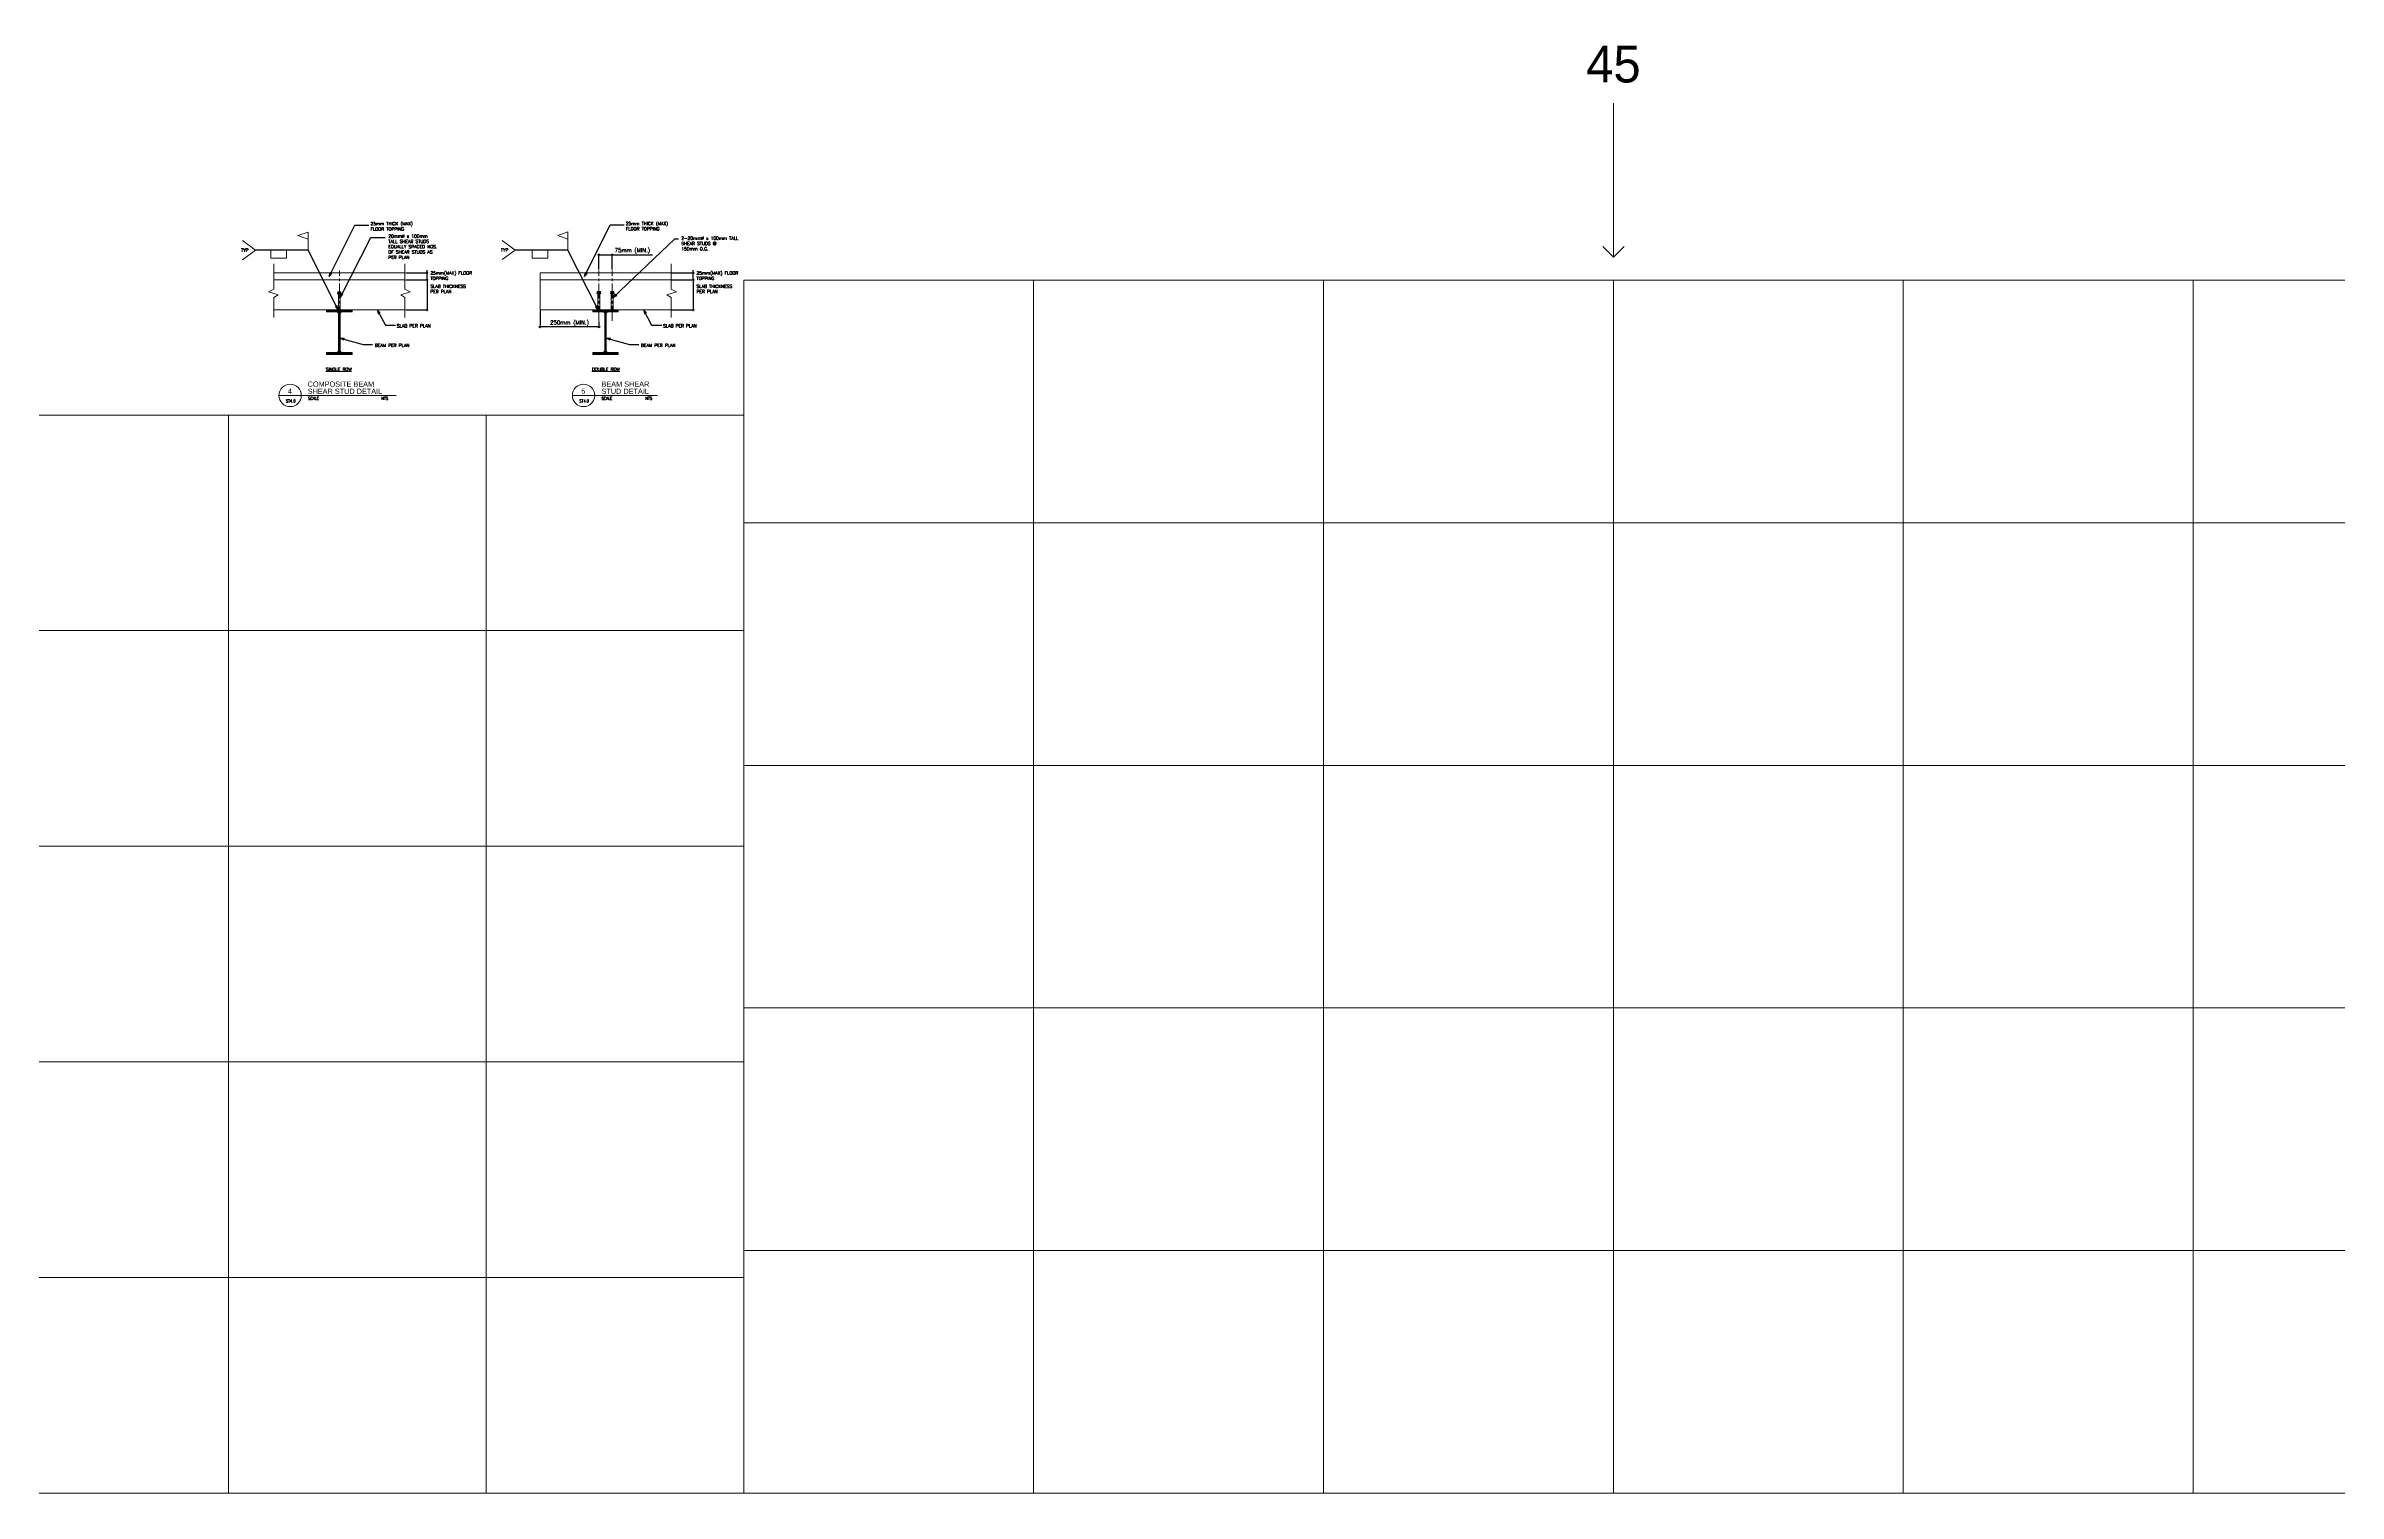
# Model space of a CAD drawing. Header units: millimetres. Extents: x -14320 to 437400, y -59080 to 73710.
# Drawn here: x 157411 to 215055, y 0 to 36406 of the extents above; entities that cross this region are included whole.
import ezdxf
from ezdxf.enums import TextEntityAlignment as Align

# ---------------------------------------------------------------- set-up
doc = ezdxf.new("R2010")
doc.units = ezdxf.units.MM
doc.header["$LTSCALE"] = 10
doc.header["$MEASUREMENT"] = 0
doc.linetypes.add('CENTER2', pattern=[1.125, 0.75, -0.125, 0.125, -0.125])
for name, color, linetype, lineweight in [('.1 - NUMBER 8', 8, 'Continuous', 9), ('PLANTERS', 63, 'Continuous', 9), ('S-Anno-Text', 52, 'Continuous', 15), ('S-BEAM-IDEN', 2, 'Continuous', 9), ('S-DETL-LN03', 3, 'Continuous', 9), ('S-DETL-PATT', 9, 'Continuous', 9)]:
    doc.layers.add(name, color=color, linetype=linetype, lineweight=lineweight)
doc.layers.add('S-DETL-GRID', color=62, linetype='Continuous', lineweight=9, plot=False)
doc.styles.add('1', font='simplex.shx', dxfattribs={"width": 0.85, "height": 40})
doc.styles.add('2', font='simplex.shx', dxfattribs={"width": 0.95, "height": 40})
doc.styles.add('80', font='simplex.shx', dxfattribs={"height": 40})
doc.styles.add('ROMANS12', font='ROMANS.shx', dxfattribs={"height": 1.125})
doc.styles.add('SHEETNAME', font='simplex.shx', dxfattribs={"width": 0.75, "height": 200})
doc.styles.add('TITLE1', font='HELV.shx', dxfattribs={"height": 500})
doc.dimstyles.new('didm40', dxfattribs={"dimtxt": 80, "dimasz": 0.5, "dimexe": 20, "dimexo": 20, "dimgap": 20, "dimtad": 1, "dimdec": 0, "dimrnd": 1, "dimdsep": 46, "dimtxsty": '80', "dimblk1": 'ESCADIM_ARW', "dimblk2": 'ESCADIM_ARW', "dimsah": 1, "dimcen": 50, "dimclrd": 1, "dimclre": 1, "dimclrt": 52, "dimadec": 0, "dimazin": 0, "dimtfac": 1, "dimtdec": 0, "dimtofl": 0, "dimtmove": 0, "dimatfit": 3, "dimldrblk": 'ESCADIM_ARW', "dimfxl": 1, "dimtolj": 1, "dimtzin": 0, "dimarcsym": 0})
doc.dimstyles.new('ESCA_ARW$7', dxfattribs={"dimtxt": 200, "dimasz": 1, "dimexe": 100, "dimexo": 100, "dimgap": 100, "dimtad": 1, "dimdec": 0, "dimrnd": 1, "dimdsep": 46, "dimtxsty": '1', "dimblk1": 'dim_arw', "dimblk2": 'dim_arw', "dimsah": 1, "dimcen": 50, "dimclrd": 1, "dimclre": 256, "dimclrt": 52, "dimadec": 0, "dimazin": 0, "dimtfac": 1, "dimtofl": 0, "dimtmove": 0, "dimatfit": 3, "dimldrblk": 'dim_arw', "dimfxl": 1, "dimtolj": 1, "dimtzin": 0, "dimarcsym": 0})

# ---------------------------------------------------------------- blocks, each defined once
blk = doc.blocks.new('dim_arw')
h = blk.add_hatch(color=256)
h.paths.add_polyline_path([(-126, 29), (0, 0), (-126, -29, -0.115681), (-133, 0, -0.115681)])
h.paths.add_polyline_path([(-249, 58), (-126, 29, 0.115681), (-133, 0, 0.115681), (-126, -29), (-249, -58)])
for p, q in [((0, 0), (-249, 58)), ((-249, 58), (-249, -58)), ((0, 0), (-249, -58))]:
    blk.add_line(p, q)
blk = doc.blocks.new('ESCADIM_ARW')
at = {"color": 9}
blk.add_line((75, 0), (-75, 0), dxfattribs=at)
blk.add_circle((0, 0), 37.5, dxfattribs=at)
blk = doc.blocks.new('*D14')
at = {"layer": 'Defpoints', "color": 0, "transparency": 16777216}
for p in [(171655, 31150), (171317, 30757), (171655, 30757)]:
    blk.add_point(p, dxfattribs=at)
at = {"layer": 'S-BEAM-IDEN', "color": 1, "lineweight": -2, "transparency": 16777216}
for p, q in [((171317, 30777), (171317, 31170)), ((171318, 31150), (171655, 31150)), ((171655, 30777), (171655, 31170)), ((171655, 31150), (172667, 31150))]:
    blk.add_line(p, q, dxfattribs=at)
at = {"layer": 'S-BEAM-IDEN', "color": 1, "lineweight": -2, "transparency": 16777216, "xscale": 0.5, "yscale": 0.5, "zscale": 0.5, "rotation": 180}
blk.add_blockref('ESCADIM_ARW', (171317, 31150), dxfattribs=at)
at = {"layer": 'S-BEAM-IDEN', "color": 1, "lineweight": -2, "transparency": 16777216, "xscale": 0.5, "yscale": 0.5, "zscale": 0.5}
blk.add_blockref('ESCADIM_ARW', (171655, 31150), dxfattribs=at)
at = {"layer": 'S-BEAM-IDEN', "color": 52, "transparency": 16777216, "insert": (172161, 31246), "char_height": 100, "attachment_point": 5, "style": '80'}
blk.add_mtext('\\A1;75mm (MIN.)', dxfattribs=at)
blk = doc.blocks.new('*D15')
at = {"layer": 'Defpoints', "color": 0, "transparency": 16777216}
for p in [(169839, 29767), (171317, 29491), (169839, 29335)]:
    blk.add_point(p, dxfattribs=at)
at = {"layer": 'S-BEAM-IDEN', "color": 1, "lineweight": -2, "transparency": 16777216}
for p, q in [((169839, 29747), (169839, 29315)), ((171317, 29471), (171317, 29315)), ((171317, 29335), (169839, 29335))]:
    blk.add_line(p, q, dxfattribs=at)
at = {"layer": 'S-BEAM-IDEN', "color": 1, "lineweight": -2, "transparency": 16777216, "xscale": 0.5, "yscale": 0.5, "zscale": 0.5, "rotation": 180}
blk.add_blockref('ESCADIM_ARW', (169839, 29335), dxfattribs=at)
at = {"layer": 'S-BEAM-IDEN', "color": 1, "lineweight": -2, "transparency": 16777216, "xscale": 0.5, "yscale": 0.5, "zscale": 0.5}
blk.add_blockref('ESCADIM_ARW', (171317, 29335), dxfattribs=at)
at = {"layer": 'S-BEAM-IDEN', "color": 52, "transparency": 16777216, "insert": (170578, 29431), "char_height": 100, "attachment_point": 5, "style": '80'}
blk.add_mtext('\\A1;250mm (MIN.)', dxfattribs=at)
blk = doc.blocks.new('*D39')
at = {"layer": 'Defpoints', "color": 0, "transparency": 16777216}
for p in [(166440, 30522), (166440, 29767), (166998, 29767)]:
    blk.add_point(p, dxfattribs=at)
at = {"layer": 'S-BEAM-IDEN', "color": 1, "lineweight": -2, "transparency": 16777216}
for p, q in [((166460, 30522), (167018, 30522)), ((166998, 30522), (166998, 29767)), ((166460, 29767), (167018, 29767))]:
    blk.add_line(p, q, dxfattribs=at)
at = {"layer": 'S-BEAM-IDEN', "color": 1, "lineweight": -2, "transparency": 16777216, "xscale": 0.5, "yscale": 0.5, "zscale": 0.5}
for p, rotation in [((166998, 30522), 90), ((166998, 29767), 270)]:
    blk.add_blockref('ESCADIM_ARW', p, dxfattribs=dict(at, rotation=rotation))
at = {"layer": 'S-BEAM-IDEN', "color": 52, "transparency": 16777216, "insert": (166928, 30144), "char_height": 100, "attachment_point": 5, "rotation": 90, "style": '80'}
blk.add_mtext('\\A1;  ', dxfattribs=at)
blk = doc.blocks.new('*D40')
at = {"layer": 'Defpoints', "color": 0, "transparency": 16777216}
for p in [(166440, 30699), (166998, 30699), (166460, 30522)]:
    blk.add_point(p, dxfattribs=at)
at = {"layer": 'S-BEAM-IDEN', "color": 1, "lineweight": -2, "transparency": 16777216}
for p, q in [((166460, 30699), (167018, 30699)), ((166998, 30699), (166998, 30762)), ((166998, 30523), (166998, 30698)), ((166480, 30522), (167018, 30522))]:
    blk.add_line(p, q, dxfattribs=at)
at = {"layer": 'S-BEAM-IDEN', "color": 1, "lineweight": -2, "transparency": 16777216, "xscale": 0.5, "yscale": 0.5, "zscale": 0.5}
for p, rotation in [((166998, 30699), 90), ((166998, 30522), 270)]:
    blk.add_blockref('ESCADIM_ARW', p, dxfattribs=dict(at, rotation=rotation))
blk = doc.blocks.new('*D41')
at = {"layer": 'Defpoints', "color": 0, "transparency": 16777216}
for p in [(173134, 30522), (173134, 29767), (173692, 29767)]:
    blk.add_point(p, dxfattribs=at)
at = {"layer": 'S-BEAM-IDEN', "color": 1, "lineweight": -2, "transparency": 16777216}
for p, q in [((173154, 30522), (173712, 30522)), ((173692, 30522), (173692, 29767)), ((173154, 29767), (173712, 29767))]:
    blk.add_line(p, q, dxfattribs=at)
at = {"layer": 'S-BEAM-IDEN', "color": 1, "lineweight": -2, "transparency": 16777216, "xscale": 0.5, "yscale": 0.5, "zscale": 0.5}
for p, rotation in [((173692, 30522), 90), ((173692, 29767), 270)]:
    blk.add_blockref('ESCADIM_ARW', p, dxfattribs=dict(at, rotation=rotation))
at = {"layer": 'S-BEAM-IDEN', "color": 52, "transparency": 16777216, "insert": (173622, 30144), "char_height": 100, "attachment_point": 5, "rotation": 90, "style": '80'}
blk.add_mtext('\\A1;  ', dxfattribs=at)
blk = doc.blocks.new('*D42')
at = {"layer": 'Defpoints', "color": 0, "transparency": 16777216}
for p in [(173134, 30699), (173692, 30699), (173154, 30522)]:
    blk.add_point(p, dxfattribs=at)
at = {"layer": 'S-BEAM-IDEN', "color": 1, "lineweight": -2, "transparency": 16777216}
for p, q in [((173154, 30699), (173712, 30699)), ((173692, 30699), (173692, 30762)), ((173692, 30523), (173692, 30698)), ((173174, 30522), (173712, 30522))]:
    blk.add_line(p, q, dxfattribs=at)
at = {"layer": 'S-BEAM-IDEN', "color": 1, "lineweight": -2, "transparency": 16777216, "xscale": 0.5, "yscale": 0.5, "zscale": 0.5}
for p, rotation in [((173692, 30699), 90), ((173692, 30522), 270)]:
    blk.add_blockref('ESCADIM_ARW', p, dxfattribs=dict(at, rotation=rotation))

msp = doc.modelspace()

# ---------------------------------------------------------------- linework, layer by layer
at = {"layer": '.1 - NUMBER 8', "linetype": 'CENTER2', "ltscale": 50}
for p, q in [((164791, 29488), (164791, 30754.5)), ((171317.1, 29490.7), (171317.1, 30757.2)), ((171655.2, 29490.7), (171655.2, 30757.2))]:
    msp.add_line(p, q, dxfattribs=at)
at = {"layer": 'PLANTERS', "color": 2, "ltscale": 800}
for p, q in [((164003, 31722), (163751.5, 31632)), ((164003, 31265.5), (164003, 31722)), ((170539.2, 31726.6), (170287.7, 31636.6)), ((170539.2, 31270.1), (170539.2, 31726.6)), ((162680, 31266), (162353, 31505.5)), ((162680, 31266), (162353, 31026.5)), ((163071.5, 31266), (163071.5, 31064)), ((163461.5, 31064), (163461.5, 31266)), ((164003, 31542), (163751.5, 31632)), ((169216.2, 31270.1), (168889.2, 31509.6)), ((169216.2, 31270.1), (168889.2, 31030.6)), ((169643.2, 31270.1), (169643.2, 31068.1)), ((170033.2, 31068.1), (170033.2, 31270.1)), ((170539.2, 31546.6), (170287.7, 31636.6)), ((163071.5, 31064), (163461.5, 31064)), ((163145.5, 30922.5), (163145.5, 30287.5)), ((166440.5, 30698.6), (163145.5, 30698.6)), ((166440.5, 30922.5), (166440.5, 30287.5)), ((169643.2, 31068.1), (170033.2, 31068.1)), ((173133.7, 30698.6), (169838.7, 30698.6)), ((173133.7, 30922.5), (173133.7, 30287.5)), ((163145.5, 30287.5), (163010.5, 30217)), ((163010.5, 30217), (163251.5, 30146.5)), ((166440.5, 30522), (163145.5, 30522)), ((163251.5, 30146.5), (163145.5, 30076)), ((163145.5, 30076), (163145.5, 29576)), ((164838.5, 30182), (164742.5, 30182)), ((164742.5, 30172), (164742.5, 30182)), ((164838.5, 30172), (164742.5, 30172)), ((164751, 30172), (164751, 30222)), ((164831, 30222), (164751, 30222)), ((164766, 29766.5), (164766, 30172)), ((164772, 30172), (164772, 30222)), ((164810, 30172), (164810, 30222)), ((164816, 29766.5), (164816, 30172)), ((164831, 30172), (164831, 30222)), ((164838.5, 30172), (164838.5, 30182)), ((166575.5, 30217), (166334.5, 30146.5)), ((166334.5, 30146.5), (166440.5, 30076)), ((166440.5, 30287.5), (166575.5, 30217)), ((166440.5, 30076), (166440.5, 29576)), ((173133.7, 30522), (169838.7, 30522)), ((169838.7, 29766.5), (169838.7, 30522)), ((171364.6, 30184.7), (171268.6, 30184.7)), ((171268.6, 30174.7), (171268.6, 30184.7)), ((171364.6, 30174.7), (171268.6, 30174.7)), ((171277.1, 30174.7), (171277.1, 30224.7)), ((171357.1, 30224.7), (171277.1, 30224.7)), ((171292.1, 29769.2), (171292.1, 30174.7)), ((171298.1, 30174.7), (171298.1, 30224.7)), ((171336.1, 30174.7), (171336.1, 30224.7)), ((171342.1, 29769.2), (171342.1, 30174.7)), ((171357.1, 30174.7), (171357.1, 30224.7)), ((171364.6, 30174.7), (171364.6, 30184.7)), ((171607.7, 30184.7), (171703.7, 30184.7)), ((171607.7, 30174.7), (171607.7, 30184.7)), ((171607.7, 30174.7), (171703.7, 30174.7)), ((171615.2, 30174.7), (171615.2, 30224.7)), ((171615.2, 30224.7), (171695.2, 30224.7)), ((171630.2, 29769.2), (171630.2, 30174.7)), ((171636.2, 30174.7), (171636.2, 30224.7)), ((171674.2, 30174.7), (171674.2, 30224.7)), ((171680.2, 29769.2), (171680.2, 30174.7)), ((171695.2, 30174.7), (171695.2, 30224.7)), ((171703.7, 30174.7), (171703.7, 30184.7)), ((173268.7, 30217), (173027.7, 30146.5)), ((173027.7, 30146.5), (173133.7, 30076)), ((173133.7, 30287.5), (173268.7, 30217)), ((173133.7, 30076), (173133.7, 29576)), ((166440.5, 29766.5), (163145.5, 29766.5)), ((173133.7, 29766.5), (169838.7, 29766.5))]:
    msp.add_line(p, q, dxfattribs=at)
at = {"layer": 'S-Anno-Text', "color": 1}
for p, q in [((163272.6, 27612.8), (166217.1, 27612.8)), ((170651.1, 27612.8), (172788.9, 27612.8))]:
    msp.add_line(p, q, dxfattribs=at)
for centre in [(163553.9, 27612.8), (170932.3, 27612.8)]:
    msp.add_circle(centre, 281.2, dxfattribs=at)
at = {"layer": 'S-BEAM-IDEN'}
msp.add_line((169838.7, 30522), (169838.7, 30698.6), dxfattribs=at)
at = {"layer": 'S-DETL-GRID'}
for p, q in [((182250, 30510), (182250, 0)), ((189540, 30510), (189540, 0)), ((196830, 30510), (196830, 0)), ((204120, 30510), (204120, 0)), ((211410, 30510), (211410, 0)), ((162000, 27120), (162000, 0)), ((168480, 27120), (168480, 0)), ((218700, 24408), (174960, 24408)), ((174960, 21696), (136080, 21696)), ((218700, 18306), (174960, 18306)), ((174960, 16272), (136080, 16272)), ((218700, 12204), (174960, 12204)), ((174960, 10848), (136080, 10848)), ((218700, 6102), (174960, 6102)), ((174960, 5424), (136080, 5424))]:
    msp.add_line(p, q, dxfattribs=at)
for points in [[(196830, 34964.4), (196830, 31092.3), (196563.2, 31359)], [(196830, 34964.4), (196830, 31092.3), (197096.8, 31359)]]:
    msp.add_lwpolyline(points, dxfattribs=at)
msp.add_lwpolyline([(174960, 30510), (218700, 30510), (218700, 0), (174960, 0)], close=True, dxfattribs=at)
at = {"layer": 'S-DETL-GRID', "color": 252}
msp.add_lwpolyline([(136080, 27120), (174960, 27120), (174960, 0), (136080, 0)], close=True, dxfattribs=at)
at = {"layer": 'S-DETL-LN03'}
for p, q in [((165110.6, 29765), (164470.6, 29765)), ((164470.6, 29765), (164470.6, 29715)), ((164470.6, 29715), (164720.6, 29715)), ((164770.6, 29665), (164770.6, 29205)), ((164810.6, 29205), (164810.6, 29665)), ((164860.6, 29715), (165110.6, 29715)), ((165110.6, 29715), (165110.6, 29765)), ((171803.8, 29765), (171163.8, 29765)), ((171163.8, 29765), (171163.8, 29715)), ((171163.8, 29715), (171413.8, 29715)), ((171463.8, 29665), (171463.8, 29205)), ((171503.8, 29205), (171503.8, 29665)), ((171553.8, 29715), (171803.8, 29715)), ((171803.8, 29715), (171803.8, 29765)), ((164770.6, 29205), (164770.6, 28745)), ((164810.6, 28745), (164810.6, 29205)), ((171463.8, 29205), (171463.8, 28745)), ((171503.8, 28745), (171503.8, 29205)), ((164720.6, 28695), (164470.6, 28695)), ((164470.6, 28695), (164470.6, 28645)), ((164470.6, 28645), (165110.6, 28645)), ((165110.6, 28695), (164860.6, 28695)), ((165110.6, 28645), (165110.6, 28695)), ((171413.8, 28695), (171163.8, 28695)), ((171163.8, 28695), (171163.8, 28645)), ((171163.8, 28645), (171803.8, 28645)), ((171803.8, 28695), (171553.8, 28695)), ((171803.8, 28645), (171803.8, 28695))]:
    msp.add_line(p, q, dxfattribs=at)
for centre, start, end in [((164720.6, 29665), 0.000842, 90.000716), ((164860.6, 29665), 90.000126, 180.000842), ((171413.8, 29665), 0.000842, 90.000716), ((171553.8, 29665), 90.000126, 180.000842), ((164720.6, 28745), 270.000126, 0), ((164860.6, 28745), 180, 270.000716), ((171413.8, 28745), 270.000126, 0), ((171553.8, 28745), 180, 270.000716)]:
    msp.add_arc(centre, 50, start, end, dxfattribs=at)
at = {"layer": 'S-DETL-PATT'}
for p, q in [((164470.6, 29724.9), (164510.8, 29765)), ((164470.6, 29762.6), (164473.1, 29765)), ((164479.6, 29715), (164529.6, 29765)), ((164517.3, 29715), (164567.3, 29765)), ((164536.2, 29715), (164586.2, 29765)), ((164573.9, 29715), (164623.9, 29765)), ((164592.8, 29715), (164642.8, 29765)), ((164630.5, 29715), (164680.5, 29765)), ((164649.3, 29715), (164699.3, 29765)), ((164687.1, 29715), (164737.1, 29765)), ((164705.9, 29715), (164755.9, 29765)), ((164739.8, 29711.2), (164793.6, 29765)), ((164751.7, 29704.2), (164812.5, 29765)), ((164767.5, 29682.4), (164850.2, 29765)), ((164770.6, 29666.6), (164869, 29765)), ((164770.6, 29628.9), (164810.8, 29669.1)), ((164770.6, 29610.1), (164810.6, 29650.1)), ((164770.6, 29572.3), (164810.6, 29612.3)), ((164770.6, 29553.5), (164810.6, 29593.5)), ((164770.6, 29515.8), (164810.6, 29555.8)), ((164770.6, 29496.9), (164810.6, 29536.9)), ((164770.6, 29459.2), (164810.6, 29499.2)), ((164770.6, 29440.4), (164810.6, 29480.3)), ((164770.6, 29402.6), (164810.6, 29442.6)), ((164770.6, 29383.8), (164810.6, 29423.8)), ((164856.6, 29714.9), (164906.8, 29765)), ((164875.6, 29715), (164925.6, 29765)), ((164913.3, 29715), (164963.3, 29765)), ((164932.2, 29715), (164982.2, 29765)), ((164969.9, 29715), (165019.9, 29765)), ((164988.8, 29715), (165038.8, 29765)), ((165026.5, 29715), (165076.5, 29765)), ((165045.3, 29715), (165095.3, 29765)), ((165083, 29715), (165110.6, 29742.6)), ((165101.9, 29715), (165110.6, 29723.8)), ((171163.8, 29724.9), (171204, 29765)), ((171163.8, 29762.6), (171166.3, 29765)), ((171172.8, 29715), (171222.8, 29765)), ((171210.5, 29715), (171260.5, 29765)), ((171229.4, 29715), (171279.4, 29765)), ((171267.1, 29715), (171317.1, 29765)), ((171286, 29715), (171336, 29765)), ((171323.7, 29715), (171373.7, 29765)), ((171342.5, 29715), (171392.5, 29765)), ((171380.2, 29715), (171430.2, 29765)), ((171399.1, 29715), (171449.1, 29765)), ((171433, 29711.2), (171486.8, 29765)), ((171444.9, 29704.2), (171505.7, 29765)), ((171460.7, 29682.4), (171543.4, 29765)), ((171463.8, 29666.6), (171562.2, 29765)), ((171463.8, 29628.9), (171504, 29669.1)), ((171463.8, 29610.1), (171503.8, 29650.1)), ((171463.8, 29572.3), (171503.8, 29612.3)), ((171463.8, 29553.5), (171503.8, 29593.5)), ((171463.8, 29515.8), (171503.8, 29555.8)), ((171463.8, 29496.9), (171503.8, 29536.9)), ((171463.8, 29459.2), (171503.8, 29499.2)), ((171463.8, 29440.4), (171503.8, 29480.3)), ((171463.8, 29402.6), (171503.8, 29442.6)), ((171463.8, 29383.8), (171503.8, 29423.8)), ((171549.8, 29714.9), (171600, 29765)), ((171568.8, 29715), (171618.8, 29765)), ((171606.5, 29715), (171656.5, 29765)), ((171625.4, 29715), (171675.4, 29765)), ((171663.1, 29715), (171713.1, 29765)), ((171681.9, 29715), (171731.9, 29765)), ((171719.7, 29715), (171769.7, 29765)), ((171738.5, 29715), (171788.5, 29765)), ((171776.2, 29715), (171803.8, 29742.6)), ((171795.1, 29715), (171803.8, 29723.8)), ((164770.6, 29346.1), (164810.6, 29386.1)), ((164770.6, 29327.2), (164810.6, 29367.2)), ((164770.6, 29289.5), (164810.6, 29329.5)), ((164770.6, 29270.6), (164810.6, 29310.6)), ((164770.6, 29232.9), (164810.6, 29272.9)), ((164770.6, 29214.1), (164810.6, 29254.1)), ((164770.6, 29176.4), (164810.6, 29216.4)), ((164770.6, 29157.5), (164810.6, 29197.5)), ((164770.6, 29119.8), (164810.6, 29159.8)), ((164770.6, 29100.9), (164810.6, 29140.9)), ((164770.6, 29063.2), (164810.6, 29103.2)), ((164770.6, 29044.4), (164810.6, 29084.4)), ((164770.6, 29006.7), (164810.6, 29046.7)), ((164770.6, 28987.8), (164810.6, 29027.8)), ((164770.6, 28950.1), (164810.6, 28990.1)), ((164770.6, 28931.2), (164810.6, 28971.2)), ((164770.6, 28893.5), (164810.6, 28933.5)), ((164770.6, 28874.7), (164810.6, 28914.7)), ((164770.6, 28837), (164810.6, 28877)), ((164770.6, 28818.1), (164810.6, 28858.1)), ((171463.8, 29346.1), (171503.8, 29386.1)), ((171463.8, 29327.2), (171503.8, 29367.2)), ((171463.8, 29289.5), (171503.8, 29329.5)), ((171463.8, 29270.6), (171503.8, 29310.6)), ((171463.8, 29232.9), (171503.8, 29272.9)), ((171463.8, 29214.1), (171503.8, 29254.1)), ((171463.8, 29176.4), (171503.8, 29216.4)), ((171463.8, 29157.5), (171503.8, 29197.5)), ((171463.8, 29119.8), (171503.8, 29159.8)), ((171463.8, 29100.9), (171503.8, 29140.9)), ((171463.8, 29063.2), (171503.8, 29103.2)), ((171463.8, 29044.4), (171503.8, 29084.4)), ((171463.8, 29006.7), (171503.8, 29046.7)), ((171463.8, 28987.8), (171503.8, 29027.8)), ((171463.8, 28950.1), (171503.8, 28990.1)), ((171463.8, 28931.2), (171503.8, 28971.2)), ((171463.8, 28893.5), (171503.8, 28933.5)), ((171463.8, 28874.7), (171503.8, 28914.7)), ((171463.8, 28837), (171503.8, 28877)), ((171463.8, 28818.1), (171503.8, 28858.1)), ((164470.6, 28650.1), (164515.6, 28695)), ((164470.6, 28687.8), (164477.9, 28695)), ((164484.4, 28645), (164534.4, 28695)), ((164522.1, 28645), (164572.1, 28695)), ((164541, 28645), (164591, 28695)), ((164578.7, 28645), (164628.7, 28695)), ((164597.6, 28645), (164647.6, 28695)), ((164635.3, 28645), (164685.3, 28695)), ((164654.1, 28645), (164704.1, 28695)), ((164691.9, 28645), (164810.6, 28763.8)), ((164710.7, 28645), (164810.6, 28745)), ((164748.4, 28645), (164819.7, 28716.3)), ((164767.3, 28645), (164828.8, 28706.5)), ((164770.6, 28780.4), (164810.6, 28820.4)), ((164770.6, 28761.5), (164810.6, 28801.5)), ((164805, 28645), (164855.3, 28695.3)), ((164823.8, 28645), (164873.8, 28695)), ((164861.6, 28645), (164911.6, 28695)), ((164880.4, 28645), (164930.4, 28695)), ((164918.1, 28645), (164968.1, 28695)), ((164937, 28645), (164987, 28695)), ((164974.7, 28645), (165024.7, 28695)), ((164993.6, 28645), (165043.6, 28695)), ((165031.3, 28645), (165081.3, 28695)), ((165050.1, 28645), (165100.1, 28695)), ((165087.8, 28645), (165110.6, 28667.8)), ((165106.7, 28645), (165110.6, 28649)), ((171163.8, 28650.1), (171208.8, 28695)), ((171163.8, 28687.8), (171171.1, 28695)), ((171177.6, 28645), (171227.6, 28695)), ((171215.3, 28645), (171265.3, 28695)), ((171234.2, 28645), (171284.2, 28695)), ((171271.9, 28645), (171321.9, 28695)), ((171290.8, 28645), (171340.8, 28695)), ((171328.5, 28645), (171378.5, 28695)), ((171347.3, 28645), (171397.3, 28695)), ((171385.1, 28645), (171503.8, 28763.8)), ((171403.9, 28645), (171503.8, 28745)), ((171441.6, 28645), (171512.9, 28716.3)), ((171460.5, 28645), (171522, 28706.5)), ((171463.8, 28780.4), (171503.8, 28820.4)), ((171463.8, 28761.5), (171503.8, 28801.5)), ((171498.2, 28645), (171548.5, 28695.3)), ((171517, 28645), (171567, 28695)), ((171554.8, 28645), (171604.8, 28695)), ((171573.6, 28645), (171623.6, 28695)), ((171611.3, 28645), (171661.3, 28695)), ((171630.2, 28645), (171680.2, 28695)), ((171667.9, 28645), (171717.9, 28695)), ((171686.8, 28645), (171736.8, 28695)), ((171724.5, 28645), (171774.5, 28695)), ((171743.3, 28645), (171793.3, 28695)), ((171781, 28645), (171803.8, 28667.8)), ((171799.9, 28645), (171803.8, 28649))]:
    msp.add_line(p, q, dxfattribs=at)

# ---------------------------------------------------------------- texts
at = {"layer": 'S-Anno-Text', "color": 5, "style": 'TITLE1'}
for s, p in [('4', (163547.9, 27655.3)), ('5', (170926.4, 27655.3))]:
    msp.add_text(s, height=131.2, dxfattribs=at).set_placement(p, align=Align.CENTER)
for s, p in [('SHEAR STUD DETAIL', (163995, 27651)), ('COMPOSITE BEAM', (163995, 27831)), ('STUD DETAIL', (171384.4, 27651)), ('BEAM SHEAR', (171384.4, 27831))]:
    msp.add_text(s, height=131.25, dxfattribs=at).set_placement(p)
at = {"layer": 'S-Anno-Text', "style": 'SHEETNAME', "width": 0.75}
for p in [(163569.6, 27433.6), (170948, 27433.6)]:
    msp.add_text('ST4.0', height=75, dxfattribs=at).set_placement(p, align=Align.CENTER)
at = {"layer": 'S-Anno-Text', "style": '2', "width": 0.85}
for p in [(164003.9, 27500.3), (171382.3, 27500.3)]:
    msp.add_text('SCALE', height=75, dxfattribs=at).set_placement(p)
for p in [(166017.5, 27500.3), (172657.3, 27500.3)]:
    msp.add_text('NTS', height=75, dxfattribs=at).set_placement(p, align=Align.RIGHT)
at = {"layer": 'S-Anno-Text', "char_height": 80, "width": 1378.346, "attachment_point": 1, "style": 'ROMANS12'}
for s, insert in [('25mm THICK (MAX) FLOOR TOPPING', (165573.8, 31971.8)), ('25mm THICK (MAX) FLOOR TOPPING', (171995.6, 31976.3)), ('TYP', (162317, 31306.5)), ('20mm%%C x 100mm TALL SHEAR STUDS EQUALLY SPACED NOS. OF SHEAR STUDS AS PER PLAN', (166021.5, 31659.9)), ('TYP', (168853.2, 31310.6)), ('2-20mm%%C x 100mm TALL \\PSHEAR STUDS @ 150mm O.C.', (173390.6, 31607.1)), ('25mm(MAX) FLOOR TOPPING', (167079.8, 30730.5)), ('25mm(MAX) FLOOR TOPPING', (173773, 30730.5)), ('SLAB THICKNESS \\PPER PLAN', (167079.8, 30398.5)), ('SLAB THICKNESS \\PPER PLAN', (173773, 30398.5)), ('SLAB PER PLAN', (166238.5, 29401.5)), ('SLAB PER PLAN', (172931.7, 29401.5)), ('BEAM PER PLAN', (165683.5, 28911.5)), ('BEAM PER PLAN', (172376.7, 28911.5)), ('{\\LSINGLE ROW}', (164449.5, 28310.5)), ('{\\LDOUBLE ROW}', (171142.7, 28310.5))]:
    msp.add_mtext(s, dxfattribs=dict(at, insert=insert))
at = {"layer": 'S-DETL-GRID'}
msp.add_text('45', height=921.78, dxfattribs=at).set_placement((196830, 35484.4), align=Align.CENTER)

# ---------------------------------------------------------------- dimensions: what is measured, and where the dimension line sits
at = {"layer": 'S-BEAM-IDEN'}
for base, p1, p2, text, picture, middle in [((171655.2, 31149.5), (171317.1, 30757.2), (171655.2, 30757.2), '75mm (MIN.)', '*D14', (172161.5, 31245.7)), ((169838.7, 29334.5), (171317.1, 29490.7), (169838.7, 29766.5), '250mm (MIN.)', '*D15', (170577.9, 29430.7))]:
    dim = msp.add_linear_dim(base=base, p1=p1, p2=p2, text=text, dimstyle='didm40', dxfattribs=at)
    dim.commit()
    dim.dimension.update_dxf_attribs({"geometry": picture, "text_midpoint": middle})
for base, p1, p2, picture, middle in [((166998.5, 30698.6), (166460.5, 30522), (166440.5, 30698.6), '*D40', (166998.5, 30741.6)), ((173691.7, 30698.6), (173153.7, 30522), (173133.7, 30698.6), '*D42', (173691.7, 30741.6))]:
    dim = msp.add_linear_dim(base=base, p1=p1, p2=p2, angle=90, text=' ', dimstyle='didm40', dxfattribs=at)
    dim.commit()
    dim.dimension.update_dxf_attribs({"geometry": picture, "text_midpoint": middle, "dimtype": 160})
for base, p1, p2, picture, middle in [((166998.5, 29766.5), (166440.5, 30522), (166440.5, 29766.5), '*D39', (166928.5, 30144.3)), ((173691.7, 29766.5), (173133.7, 30522), (173133.7, 29766.5), '*D41', (173621.7, 30144.3))]:
    dim = msp.add_linear_dim(base=base, p1=p1, p2=p2, angle=90, text='  ', dimstyle='didm40', dxfattribs=at)
    dim.commit()
    dim.dimension.update_dxf_attribs({"geometry": picture, "text_midpoint": middle})

# ---------------------------------------------------------------- leaders
at = {"layer": 'S-Anno-Text'}
for points in [[(164533.9, 30600.1), (165181.1, 31899.2), (165533.6, 31899.2)], [(170955.7, 30604.6), (171602.9, 31903.6), (171955.4, 31903.6)], [(164760, 29765.5), (164003, 31266), (162680, 31266)], [(164816.5, 30080), (165587, 31588.9), (165939.5, 31588.9)], [(171296.2, 29769.6), (170539.2, 31270.1), (169216.2, 31270.1)], [(171680.2, 30074.5), (173223.7, 31547.6), (173321.6, 31547.6)], [(165743.5, 29761.5), (165948, 29383), (166205, 29383)], [(172436.7, 29761.5), (172641.2, 29383), (172898.2, 29383)], [(164812, 29056.5), (165391, 28896), (165626, 28896)], [(171505.2, 29056.5), (172084.2, 28896), (172319.2, 28896)]]:
    msp.add_leader(points, dimstyle='ESCA_ARW$7', override={"dimscale": 0.4}, dxfattribs=at)

doc.saveas('drawing.dxf')
